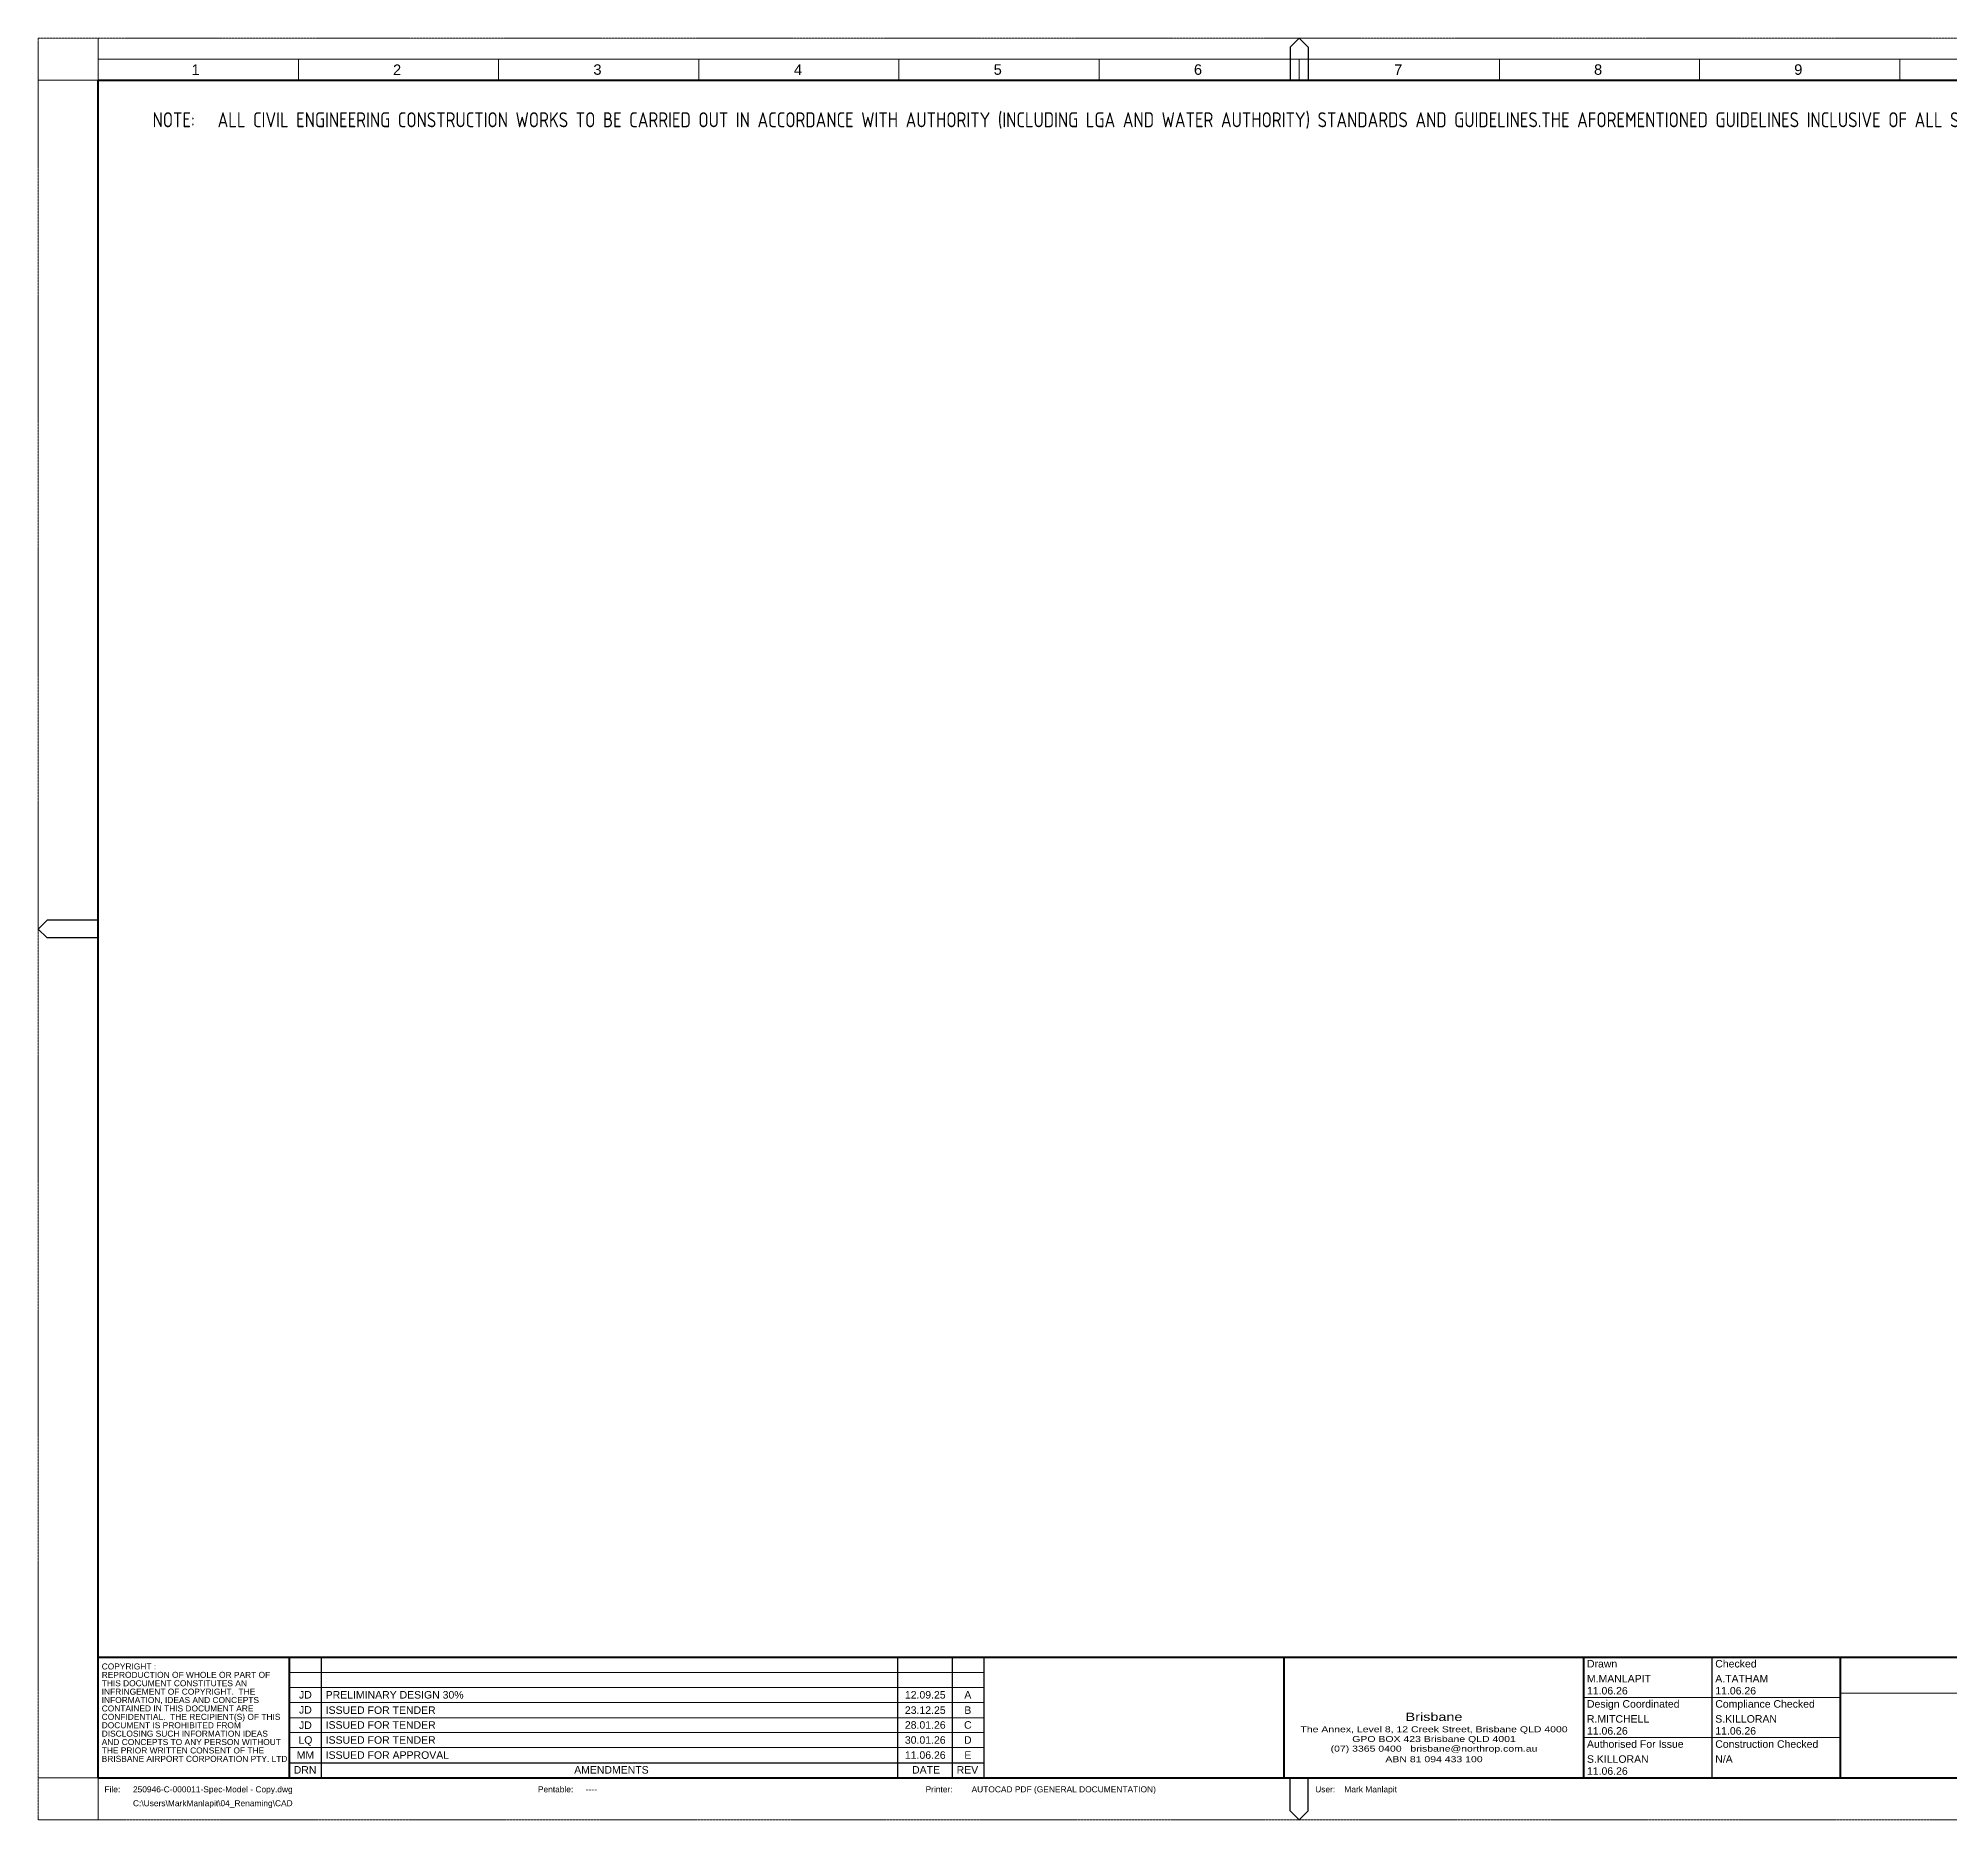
# Paper-space layout 'Layout1' of a CAD drawing. Header units: metres. Extents: x 0 to 2550, y -776 to 594.
# Drawn here: x 0 to 637, y 0 to 594 of the extents above; entities that cross this region are included whole.
import ezdxf
from ezdxf.enums import TextEntityAlignment as Align

# ---------------------------------------------------------------- set-up
doc = ezdxf.new("R2010")
doc.units = ezdxf.units.M
doc.linetypes.add('DGN Style 3', pattern=[0.017855230161777837, 0.01275373582984131, -0.005101494331936526])
for name, color, linetype in [('A_TTL_TEXT TITILE BLOCK-RefEdit0-RefEdit0', 7, 'Continuous'), ('A_TTL_TEXT TITLE', 5, 'Continuous'), ('DETAILS', 7, 'Continuous'), ('XREF', 7, 'Continuous')]:
    doc.layers.add(name, color=color, linetype=linetype)
for name, color, linetype, lineweight in [('G-TTLB-BORD', 7, 'Continuous', 0), ('G-TTLB-TITL', 7, 'Continuous', 0), ('TEXT_NE LOGO', 7, 'Continuous', 18)]:
    doc.layers.add(name, color=color, linetype=linetype, lineweight=lineweight)
doc.layers.add('VPORTS_FRAMES', color=11, linetype='Continuous', plot=False)
doc.styles.add('Arial', font='arial.ttf', dxfattribs={"width": 1.25, "height": 2.75})
doc.styles.add('Arial_Wide', font='arial.ttf', dxfattribs={"width": 1.25, "height": 2.75})
doc.styles.add('ISOCP', font='isocp.shx')
doc.styles.get("Standard").update_dxf_attribs({"font": 'ARIALN.TTF'})
doc.styles.add('Style-Arial', font='arial.ttf')

# ---------------------------------------------------------------- blocks, each defined once
blk = doc.blocks.new('PROJECT TITLE BLOCK(BAC V2.1)')
at = {"layer": 'G-TTLB-BORD', "color": 7, "linetype": 'Continuous', "lineweight": 0}
for p, q in [((19.99999998952262, 579.9999999871943), (19.99999998952262, 594.0000000118744)), ((19.99999998952262, 586.9999999995343), (820.9999999671709, 586.9999999995343)), ((86.75199997378513, 579.9999999871943), (86.75199997378513, 586.9999999995343)), ((153.4999999857973, 579.9999999871943), (153.4999999857973, 586.9999999995343)), ((220.2519999700598, 579.9999999871943), (220.2519999700598, 586.9999999995343)), ((286.999999982072, 579.9999999871943), (286.999999982072, 586.9999999995343)), ((353.7519999663346, 579.9999999871943), (353.7519999663346, 586.9999999995343)), ((420.4999999783468, 579.9999999871943), (420.4999999783468, 586.9999999995343)), ((487.2519999626093, 579.9999999871943), (487.2519999626093, 586.9999999995343)), ((553.9999999746215, 579.9999999871943), (553.9999999746215, 586.9999999995343)), ((620.7519999879878, 579.9999999871943), (620.7519999879878, 586.9999999995343)), ((19.99999998952262, 579.9999999871943), (0, 579.9999999871943)), ((83.73380638659, 49.14864082820714), (315.4254000401124, 49.14864082820714)), ((83.73380638659, 44.12740643601865), (315.4254000401124, 44.12740643601865)), ((83.73380638659, 39.10617201472633), (315.4254000401124, 39.10617201472633)), ((515.425400051754, 40.78005015617236), (601.0001147806179, 40.78005015617236)), ((601.0001147806179, 42.16987523250282), (721.0002295614686, 42.16987523250282)), ((83.73380638659, 34.00029998738319), (315.4254000401124, 34.00029998738319)), ((83.73380638659, 29.06370320124552), (315.4254000401124, 29.06370320124552)), ((515.425400051754, 27.39022506284527), (601.0001147806179, 27.39022506284527)), ((83.73380638659, 24.04246880905703), (315.4254000401124, 24.04246880905703)), ((19.99999998952262, 13.99999999557622), (0, 13.99999999557622)), ((19.99999998952262, 0), (19.99999998952262, 13.99999999557622))]:
    blk.add_line(p, q, dxfattribs=at)
at = {"layer": 'G-TTLB-BORD', "color": 7, "linetype": 'Continuous', "lineweight": 30}
for p, q in [((420.5000000074506, 594.0000000118744), (417.5000000104774, 590.9999999857973)), ((420.5000000074506, 594.0000000118744), (423.5000000044238, 590.9999999857973)), ((417.5000000104774, 590.9999999857973), (417.5000000104774, 579.9999999871943)), ((423.5000000044238, 590.9999999857973), (423.5000000044238, 579.9999999871943)), ((0, 296.9999999913853), (2.999999996973202, 299.9999999883585)), ((19.99999998952262, 299.9999999883585), (2.999999996973202, 299.9999999883585)), ((0, 296.9999999913853), (2.999999996973202, 293.9999999944121)), ((19.99999998952262, 293.9999999944121), (2.999999996973202, 293.9999999944121)), ((94.47623993037269, 14.00029996875674), (94.47623993037269, 54.16987524949946)), ((286.5813269745559, 14.00029996875674), (286.5814417600632, 54.16987524949946)), ((304.8103390610777, 14.00029996875674), (304.8103390610777, 54.16987524949946)), ((315.4254000401124, 13.99999999557622), (315.4254000401124, 54.16987524949946)), ((558.2127000088803, 14.00029996875674), (558.2127000088803, 54.16987524949946)), ((83.73380638659, 19.02123441686854), (315.4254000401124, 19.02123441686854)), ((417.5000000104774, 2.999999996973202), (417.5000000104774, 13.99999999557622)), ((423.5000000044238, 2.999999996973202), (423.5000000044238, 13.99999999557622)), ((420.5000000074506, 0), (417.5000000104774, 2.999999996973202)), ((420.5000000074506, 0), (423.5000000044238, 2.999999996973202))]:
    blk.add_line(p, q, dxfattribs=at)
at = {"layer": 'G-TTLB-BORD', "color": 7, "linetype": 'Continuous', "lineweight": 53}
for p, q in [((19.99999998952262, 13.99999999557622), (19.99999998952262, 579.9999999871943)), ((19.99999998952262, 579.9999999871943), (820.9999999962747, 579.9999999871943)), ((19.99999998952262, 54.16987524949946), (820.9999999962747, 54.16987524949946)), ((83.73380638659, 13.99999999557622), (83.73380638659, 54.16987524949946)), ((415.4254000459332, 14.00029996875674), (415.4254000459332, 54.16987524949946)), ((515.425400051754, 14.00029996875674), (515.425400051754, 54.16987524949946)), ((601.0001147806179, 14.00039999862202), (601.0001147806179, 54.16987524949946)), ((19.99999998952262, 13.99999999557622), (820.9999999962747, 13.99999999557622))]:
    blk.add_line(p, q, dxfattribs=at)
at = {"layer": 'G-TTLB-BORD', "color": 1, "linetype": 'DGN Style 3', "lineweight": 0, "flags": 128}
blk.add_lwpolyline([(0, 594.0000000118744), (840.9999999857973, 594.0000000118744), (840.9999999857973, 0), (0, 0)], close=True, dxfattribs=at)
at = {"layer": 'G-TTLB-BORD', "color": 7, "linetype": 'Continuous', "lineweight": 0, "style": 'Style-Arial'}
for s, p in [('1', (52.46104730758816, 583.4985080000479)), ('2', (119.6571490145288, 583.4985080000479)), ('3', (186.4789249084424, 583.5571970092133)), ('4', (253.3469015907031, 583.4985080000479)), ('5', (319.9509367113933, 583.5571970092133)), ('6', (386.7309248889796, 583.5571970092133)), ('7', (453.4789249009918, 583.4985080000479)), ('8', (520.1371638686396, 583.5571970092133)), ('9', (586.8851638806518, 583.5571970092133))]:
    blk.add_text(s, height=3.5, dxfattribs=at).set_placement(p, align=Align.MIDDLE_CENTER)
at = {"layer": 'G-TTLB-BORD', "color": 7, "linetype": 'Continuous', "lineweight": 13, "style": 'Style-Arial'}
for s, p in [('Drawn', (516.4254000410438, 52.02327523147687)), ('Checked', (559.2127573909238, 52.02327523147687)), ('Design Coordinated', (516.4254000410438, 38.63345013814978)), ('Compliance Checked', (559.2127573909238, 38.63345013814978)), ('Authorised For Issue', (516.4254000410438, 25.24362507392652)), ('Construction Checked', (559.2127573909238, 25.24362507392652))]:
    blk.add_text(s, height=2.4999948, dxfattribs=at).set_placement(p, align=Align.MIDDLE_LEFT)
for s, height, rotation, p in [('DRN', 2.4999804, 359.9999777777778, (88.97273047477938, 16.64319616975263)), ('AMENDMENTS', 2.4999804, 359.9999777777778, (191.1303539236542, 16.64319587871432)), ('DATE', 2.499994799999995, 359.9999805555556, (296.0348755295854, 16.64319605333731)), ('REV', 2.4999804, 359.9999777777778, (309.8352682718541, 16.64319619885646))]:
    blk.add_text(s, height=height, rotation=rotation, dxfattribs=at).set_placement(p, align=Align.MIDDLE_CENTER)
at = {"layer": 'G-TTLB-BORD', "color": 7, "linetype": 'Continuous', "lineweight": 0, "style": 'Style-Arial'}
for s, p in [('File:', (22.07939178333618, 9.144264069618657)), ('Pentable:', (166.6146561328787, 9.144264069618657)), ('Printer:', (295.8876768243499, 9.144264069618657)), ('User:', (425.8090912480839, 9.144264069618657))]:
    blk.add_text(s, height=2, dxfattribs=at).set_placement(p)
at = {"layer": 'G-TTLB-BORD', "color": 7, "linetype": 'Continuous', "lineweight": 13, "insert": (21.16466939332895, 52.11916018743068), "char_height": 2, "attachment_point": 1, "line_spacing_factor": 0.84, "style": 'Style-Arial'}
blk.add_mtext('COPYRIGHT :\\PREPRODUCTION OF WHOLE OR PART OF\\PTHIS DOCUMENT CONSTITUTES AN\\PINFRINGEMENT OF COPYRIGHT.  THE\\PINFORMATION, IDEAS AND CONCEPTS\\PCONTAINED IN THIS DOCUMENT ARE\\PCONFIDENTIAL.  THE RECIPIENT(S) OF THIS\\PDOCUMENT IS PROHIBITED FROM\\PDISCLOSING SUCH INFORMATION IDEAS\\PAND CONCEPTS TO ANY PERSON WITHOUT\\PTHE PRIOR WRITTEN CONSENT OF THE\\PBRISBANE AIRPORT CORPORATION PTY. LTD.', dxfattribs=at)
at = {"layer": 'G-TTLB-TITL', "color": 7, "linetype": 'Continuous', "lineweight": 13, "style": 'Style-Arial'}
for s, p in [('M.MANLAPIT', (516.4254000410438, 47.02327522682026)), ('A.TATHAM', (559.2127573909238, 47.02327522682026)), ('R.MITCHELL', (516.4254000410438, 33.633450162597)), ('S.KILLORAN', (559.2127573909238, 33.633450162597)), ('S.KILLORAN', (516.4254000410438, 20.24362506926991)), ('N/A', (559.2127573909238, 20.24362506926991))]:
    blk.add_text(s, height=2.5000002, dxfattribs=at).set_placement(p, align=Align.MIDDLE_LEFT)
at = {"layer": 'TEXT_NE LOGO', "lineweight": 13, "attachment_point": 5}
for s, insert, char_height, style in [('Brisbane', (465.4254000488436, 34.30862570312753), 2.75, 'Arial_Wide'), ('The Annex, Level 8, 12 Creek Street, Brisbane QLD 4000', (465.4254000488436, 29.9015349257034), 2, 'Arial'), ('GPO BOX 423 Brisbane QLD 4001', (465.4254000488436, 26.66038909237007), 2, 'Arial'), ('(07) 3365 0400   brisbane@northrop.com.au', (465.4254000488436, 23.41924325903673), 2, 'Arial'), ('ABN 81 094 433 100', (465.4254000488436, 20.17809742570341), 2, 'Arial')]:
    blk.add_mtext(s, dxfattribs=dict(at, insert=insert, char_height=char_height, style=style))
blk = doc.blocks.new('ANNOTATION IMPORT')
blk.add_circle((0, 0), 5)
blk = doc.blocks.new('BLOCK INFO V2.1')
at = {"color": 7, "style": 'Style-Arial'}
blk.add_attdef('CONSTAMP', text='', height=6999.999999999987, dxfattribs=at).set_placement((817237.5290329637, 74222.47040772981), align=Align.RIGHT)
for tag, p in [('ISSUED7', (89093.5902134514, 51702.30651856391)), ('DATE7', (295779.6794076685, 51702.30651856391)), ('REVHISNO7', (309972.912597004, 51702.30651856391)), ('ISSUED6', (89093.5902134514, 46681.07209727161)), ('DATE6', (295779.6794076685, 46681.07209727161)), ('REVHISNO6', (309972.912597004, 46681.07209727161)), ('ISSUED5', (89093.5902134514, 41659.83770508314)), ('DATE5', (295779.6076661905, 41659.83767597931)), ('REVHISNO5', (309972.912597004, 41659.83767597931)), ('ISSUED4', (89093.5902134514, 36638.60328379084)), ('ISSUED3', (89093.5902134514, 31532.73125644769)), ('DATE3', (295779.6076661905, 31617.36886249851)), ('DATE4', (295779.650469223, 36553.96564863619)), ('REVHISNO4', (309972.912597004, 36553.96564863619)), ('REVHISNO3', (309972.912597004, 31617.36886249851)), ('ISSUED2', (89093.5902134514, 26596.13447031001)), ('DATE2', (295779.6076661905, 26596.13447031002)), ('REVHISNO2', (309972.912597004, 26596.13447031002)), ('ISSUED1', (89093.5902134514, 21574.90007812154)), ('DATE1', (295779.6076661905, 21574.90007812154)), ('REVHISNO1', (309972.912597004, 21574.90007812154))]:
    blk.add_attdef(tag, text='', height=2499.999999999997, dxfattribs=at).set_placement(p, align=Align.MIDDLE_CENTER)
for tag, p in [('REVDESC7', (95849.34491431325, 50452.30641856399)), ('REVDESC6', (95849.34491431325, 45431.07199727168)), ('REVDESC5', (95849.34491431325, 40409.83757597936)), ('REVDESC4', (95849.34491431325, 35303.96554863622)), ('REVDESC3', (95849.34491431325, 30367.36876249851)), ('REVDESC2', (95849.34491431325, 25346.13437031002)), ('REVDESC1', (95849.34491431325, 20324.89997812155))]:
    blk.add_attdef(tag, p, '', height=2499.999999999997, dxfattribs=at)
for tag, p in [('DRNDATE', (516425.4000410437, 43023.27514055726)), ('CHKDATE', (559212.7573909236, 43023.27514055726)), ('DCDATE', (516425.4000410437, 29633.45004723017)), ('CCDATE', (559212.7573909236, 29633.45004723017)), ('AFIDATE', (516425.4000410437, 16243.62498300694)), ('CONDATE', (559212.7573909236, 16243.62498300694))]:
    blk.add_attdef(tag, text='', height=2499.999999999997, dxfattribs=at).set_placement(p, align=Align.MIDDLE_LEFT)
at = {"lineweight": 30, "flags": 104}
for tag, p in [('TITLE1', (661033.1600476047, 38181.30075570319)), ('TITLE2', (661033.1600476047, 33181.30075570319)), ('TITLE3TB', (661033.1600476047, 28181.30075570319))]:
    blk.add_attdef(tag, text='', height=3499.999999999994, dxfattribs=at).set_placement(p, align=Align.MIDDLE_CENTER)
at = {"style": 'Style-Arial'}
blk.add_attdef('REVHISNO', text='', height=2499.999999999997, dxfattribs=at).set_placement((810034.2499965321, 28129.94347186754), align=Align.MIDDLE_CENTER)
at = {"style": 'Style-Arial', "width": 0.8}
for tag, p in [('PROJREF', (738383.7129873947, 17029.32372266713)), ('ORIGINATOR', (753249.0244683585, 17029.29537648075)), ('VOL', (766557.392502206, 17029.29857792709)), ('LEVEL', (776465.3651670264, 17029.28929065302)), ('TYPE', (785397.6745400048, 17029.28169198131)), ('ROLE', (795821.2954406184, 17029.27409334644)), ('LAYOUTNO', (812406.3447196659, 17029.26649469433))]:
    blk.add_attdef(tag, text='', height=2999.999999999995, dxfattribs=at).set_placement(p, align=Align.MIDDLE_CENTER)
at = {"layer": 'A_TTL_TEXT TITLE', "color": 7, "linetype": 'Continuous', "lineweight": 0, "style": 'Style-Arial'}
for s, p in [('250946-C-000011-Spec-Model - Copy.dwg', (31585.54446417838, 9144.264069618654)), ('C:\\Users\\MarkManlapit\\04_Renaming\\CAD', (31585.54446417838, 4510.319267865269)), ('----', (182578.7722773384, 9144.264069618654)), ('AUTOCAD PDF (GENERAL DOCUMENTATION)', (311227.9749475418, 9144.264069618654)), ('Mark Manlapit', (435524.0082368253, 9144.264069618654))]:
    blk.add_text(s, height=2000, dxfattribs=at).set_placement(p)

psp = doc.layouts.get("Layout1")

# ---------------------------------------------------------------- block references
at = {"layer": 'A_TTL_TEXT TITILE BLOCK-RefEdit0-RefEdit0'}
ref = psp.add_blockref('BLOCK INFO V2.1', (0, -1.4210854715202e-14), dxfattribs=dict(at, xscale=0.001, yscale=0.001, zscale=0.001))
ref.add_attrib('REVHISNO1', 'E', dxfattribs={"layer": '0', "color": 7, "height": 2.499999999999997, "style": 'Style-Arial'}).set_placement((309.972912597004, 21.57490007812153), align=Align.MIDDLE_CENTER)
ref.add_attrib('REVDESC1', 'ISSUED FOR APPROVAL', (95.84934491431324, 20.32489997812154), dxfattribs={"layer": '0', "color": 7, "height": 2.499999999999997, "style": 'Style-Arial'})
ref.add_attrib('ISSUED1', 'MM', dxfattribs={"layer": '0', "color": 7, "height": 2.499999999999997, "style": 'Style-Arial'}).set_placement((89.09359021345142, 21.57490007812153), align=Align.MIDDLE_CENTER)
ref.add_attrib('DATE1', '11.06.26', dxfattribs={"layer": '0', "color": 7, "height": 2.499999999999997, "style": 'Style-Arial'}).set_placement((295.7796076661905, 21.57490007812153), align=Align.MIDDLE_CENTER)
ref.add_attrib('REVHISNO2', 'D', dxfattribs={"layer": '0', "color": 7, "height": 2.499999999999997, "style": 'Style-Arial'}).set_placement((309.972912597004, 26.59613447031001), align=Align.MIDDLE_CENTER)
ref.add_attrib('REVDESC2', 'ISSUED FOR TENDER', (95.84934491431324, 25.34613437031001), dxfattribs={"layer": '0', "color": 7, "height": 2.499999999999997, "style": 'Style-Arial'})
ref.add_attrib('ISSUED2', 'LQ', dxfattribs={"layer": '0', "color": 7, "height": 2.499999999999997, "style": 'Style-Arial'}).set_placement((89.09359021345142, 26.59613447031001), align=Align.MIDDLE_CENTER)
ref.add_attrib('DATE2', '30.01.26', dxfattribs={"layer": '0', "color": 7, "height": 2.499999999999997, "style": 'Style-Arial'}).set_placement((295.7796076661905, 26.59613447031001), align=Align.MIDDLE_CENTER)
ref.add_attrib('REVHISNO3', 'C', dxfattribs={"layer": '0', "color": 7, "height": 2.499999999999997, "style": 'Style-Arial'}).set_placement((309.972912597004, 31.61736886249849), align=Align.MIDDLE_CENTER)
ref.add_attrib('REVDESC3', 'ISSUED FOR TENDER', (95.84934491431324, 30.3673687624985), dxfattribs={"layer": '0', "color": 7, "height": 2.499999999999997, "style": 'Style-Arial'})
ref.add_attrib('ISSUED3', 'JD', dxfattribs={"layer": '0', "color": 7, "height": 2.499999999999997, "style": 'Style-Arial'}).set_placement((89.09359021345142, 31.53273125644768), align=Align.MIDDLE_CENTER)
ref.add_attrib('DATE3', '28.01.26', dxfattribs={"layer": '0', "color": 7, "height": 2.499999999999997, "style": 'Style-Arial'}).set_placement((295.7796076661905, 31.61736886249849), align=Align.MIDDLE_CENTER)
ref.add_attrib('REVHISNO4', 'B', dxfattribs={"layer": '0', "color": 7, "height": 2.499999999999997, "style": 'Style-Arial'}).set_placement((309.972912597004, 36.55396564863618), align=Align.MIDDLE_CENTER)
ref.add_attrib('REVDESC4', 'ISSUED FOR TENDER', (95.84934491431324, 35.3039655486362), dxfattribs={"layer": '0', "color": 7, "height": 2.499999999999997, "style": 'Style-Arial'})
ref.add_attrib('ISSUED4', 'JD', dxfattribs={"layer": '0', "color": 7, "height": 2.499999999999997, "style": 'Style-Arial'}).set_placement((89.09359021345142, 36.63860328379083), align=Align.MIDDLE_CENTER)
ref.add_attrib('DATE4', '23.12.25', dxfattribs={"layer": '0', "color": 7, "height": 2.499999999999997, "style": 'Style-Arial'}).set_placement((295.779650469223, 36.55396564863618), align=Align.MIDDLE_CENTER)
ref.add_attrib('REVHISNO5', 'A', dxfattribs={"layer": '0', "color": 7, "height": 2.499999999999997, "style": 'Style-Arial'}).set_placement((309.972912597004, 41.6598376759793), align=Align.MIDDLE_CENTER)
ref.add_attrib('REVDESC5', 'PRELIMINARY DESIGN 30%', (95.84934491431324, 40.40983757597934), dxfattribs={"layer": '0', "color": 7, "height": 2.499999999999997, "style": 'Style-Arial'})
ref.add_attrib('ISSUED5', 'JD', dxfattribs={"layer": '0', "color": 7, "height": 2.499999999999997, "style": 'Style-Arial'}).set_placement((89.09359021345142, 41.65983770508313), align=Align.MIDDLE_CENTER)
ref.add_attrib('DATE5', '12.09.25', dxfattribs={"layer": '0', "color": 7, "height": 2.499999999999997, "style": 'Style-Arial'}).set_placement((295.7796076661905, 41.6598376759793), align=Align.MIDDLE_CENTER)
ref.add_attrib('DRNDATE', '11.06.26', dxfattribs={"layer": '0', "color": 7, "height": 2.499999999999997, "style": 'Style-Arial'}).set_placement((516.4254000410438, 43.02327514055725), align=Align.MIDDLE_LEFT)
ref.add_attrib('DCDATE', '11.06.26', dxfattribs={"layer": '0', "color": 7, "height": 2.499999999999997, "style": 'Style-Arial'}).set_placement((516.4254000410438, 29.63345004723016), align=Align.MIDDLE_LEFT)
ref.add_attrib('AFIDATE', '11.06.26', dxfattribs={"layer": '0', "color": 7, "height": 2.499999999999997, "style": 'Style-Arial'}).set_placement((516.4254000410438, 16.24362498300693), align=Align.MIDDLE_LEFT)
ref.add_attrib('CCDATE', '11.06.26', dxfattribs={"layer": '0', "color": 7, "height": 2.499999999999997, "style": 'Style-Arial'}).set_placement((559.2127573909236, 29.63345004723016), align=Align.MIDDLE_LEFT)
ref.add_attrib('CHKDATE', '11.06.26', dxfattribs={"layer": '0', "color": 7, "height": 2.499999999999997, "style": 'Style-Arial'}).set_placement((559.2127573909236, 43.02327514055725), align=Align.MIDDLE_LEFT)
at = {"layer": 'VPORTS_FRAMES', "xscale": 0.002, "yscale": 0.002, "zscale": 0.002}
psp.add_blockref('ANNOTATION IMPORT', (20, 20), dxfattribs=at)
at = {"layer": 'XREF'}
psp.add_blockref('PROJECT TITLE BLOCK(BAC V2.1)', (0, 0), dxfattribs=at)

# ---------------------------------------------------------------- texts
at = {"layer": 'DETAILS', "color": 4, "insert": (422.0473593869837, 566.5632241942634), "char_height": 5, "width": 794.2886876955776, "attachment_point": 5, "style": 'ISOCP'}
psp.add_mtext('\\W0.8840;NOTE:   ALL CIVIL ENGINEERING CONSTRUCTION WORKS TO BE CARRIED OUT IN ACCORDANCE WITH AUTHORITY (INCLUDING LGA AND WATER AUTHORITY) STANDARDS AND GUIDELINES.THE AFOREMENTIONED GUIDELINES INCLUSIVE OF ALL SPECIFICATIONS TAKE PRECEDENCE OVER NOTES PROVIDED BELOW.', dxfattribs=at)

doc.saveas('drawing.dxf')
